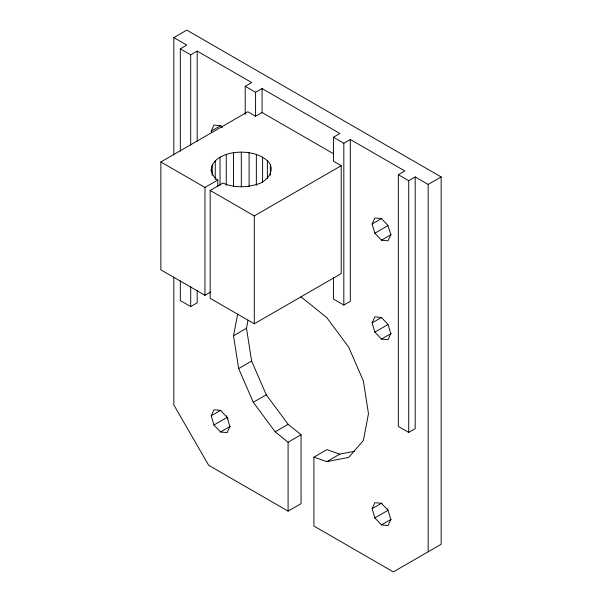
<?xml version="1.0" encoding="UTF-8"?>
<svg xmlns="http://www.w3.org/2000/svg" width="602" height="602" viewBox="0 0 602 602"><rect width="100%" height="100%" fill="white"/><g stroke="black" fill="none" stroke-linecap="round" stroke-linejoin="round"><path stroke-width="0.9" d="M248.039 320.234L246.496 328.286L251.636 361.072L266.265 394.799L288.155 424.327L301.068 434.742L301.068 503.641L288.087 511.136L288.087 442.237L275.174 431.815L253.284 402.286L238.655 368.567L233.523 335.781L237.632 314.297M211.212 171.329C210.723 159.635 223.816 154.217 233.516 152.667C245.195 151.2 258.235 152.705 267.371 160.764C276.988 169.704 266.581 182.429 256.354 184.498C245.518 187.689 233.358 187.786 222.958 183.038L210.166 190.428L210.166 298.321L254.285 323.793L341.229 273.594L341.229 165.708L333.44 161.208L333.44 137.233L339.927 133.493L262.073 88.539L255.579 92.287L245.202 86.289L245.202 114.357M211.701 132.771L211.204 131.093L213.936 125.043L220.543 125.698L222.349 127.601M211.204 415.794L213.936 409.751L220.543 410.406L227.15 417.374L229.889 426.585L227.15 432.635L220.543 431.98L213.936 425.004L211.204 415.794L220.934 410.18M372.111 223.997L374.85 217.947L381.457 218.601L388.064 225.577L390.796 234.788L388.064 240.83L381.457 240.175L374.85 233.207L372.111 223.997L381.849 218.375M372.111 322.89L374.85 316.84L381.457 317.495L388.064 324.47L390.796 333.681L388.064 339.731L381.457 339.077L374.85 332.101L372.111 322.89L381.849 317.277M372.111 508.698L374.85 502.647L381.457 503.302L388.064 510.278L390.796 519.488L388.064 525.538L381.457 524.884L374.85 517.908L372.111 508.698L381.849 503.076M173.827 155.03L173.827 37.595L186.808 30.1L441.146 176.943L441.146 544.298L393.339 571.9L313.913 526.043L313.913 457.144L326.886 449.656L339.799 454.141L354.397 451.312M180.314 151.215L180.314 48.83L186.808 45.082L173.827 37.595M180.314 48.83L190.699 54.827L197.185 51.08L251.689 82.542L245.202 86.289M211.204 131.093L220.934 125.472M210.572 292.09L204.973 295.319L160.854 269.846L160.854 161.961L247.798 111.761L255.579 116.261L262.073 112.514L333.44 153.721M160.854 161.961L204.973 187.433L217.773 180.043L215.245 178.139L212.235 173.948L211.212 169.455M333.44 137.233L343.825 143.231L350.311 139.483L404.815 170.953L398.328 174.7L398.328 426.434L408.705 432.424L415.192 428.684L415.192 176.943L408.705 180.69L398.328 174.7M210.166 190.428L254.285 215.907L341.229 165.708M180.314 280.841L180.314 300.564L190.699 306.561L197.185 302.814L197.185 290.6M415.192 176.943L428.172 184.438L441.146 176.943M374.85 233.207L387.823 225.712M381.457 240.175L391.187 234.562M233.523 335.781L246.496 328.286M333.44 277.53L333.44 299.066L343.825 305.063L350.311 301.316L350.311 139.483M238.655 368.567L251.636 361.072M213.936 425.004L226.916 417.517L228.113 418.781M253.284 402.286L266.265 394.799M374.85 332.101L387.823 324.606M220.543 431.98L230.28 426.359M381.457 339.077L391.187 333.455M275.174 431.815L288.155 424.327M288.087 442.237L301.068 434.742M313.913 457.144L326.826 461.636L339.799 454.141M374.85 517.908L387.823 510.413L387.327 508.743M381.457 524.884L391.187 519.263M326.826 461.636L348.716 457.385L363.345 440.551L368.477 413.694L363.345 380.915L348.716 347.188L326.826 317.66L301 296.824M288.087 511.136L208.661 465.278L173.827 404.943L173.827 277.168M226.42 415.839L226.916 417.517M428.172 184.438L428.172 551.786M408.705 180.69L408.705 432.424M343.825 143.231L343.825 305.063M270.381 164.956L270.381 175.272M267.371 160.764L267.371 178.591M262.592 157.167L262.592 182.496M262.073 88.539L262.073 112.514M256.354 154.405L256.354 185.363M255.579 92.287L255.579 116.261M254.285 215.907L254.285 323.793M249.1 152.667L249.1 186.439M241.304 152.08L241.304 186.786M233.516 152.667L233.516 186.439M226.262 154.405L226.262 185.363M220.023 157.167L220.023 185.311M217.773 180.043L217.773 186.612M215.245 160.764L215.245 179.524M212.235 164.956L212.235 175.272M204.973 187.433L204.973 295.319M197.185 51.08L197.185 141.252M190.699 54.827L190.699 144.999M190.699 286.838L190.699 306.561"/></g></svg>
